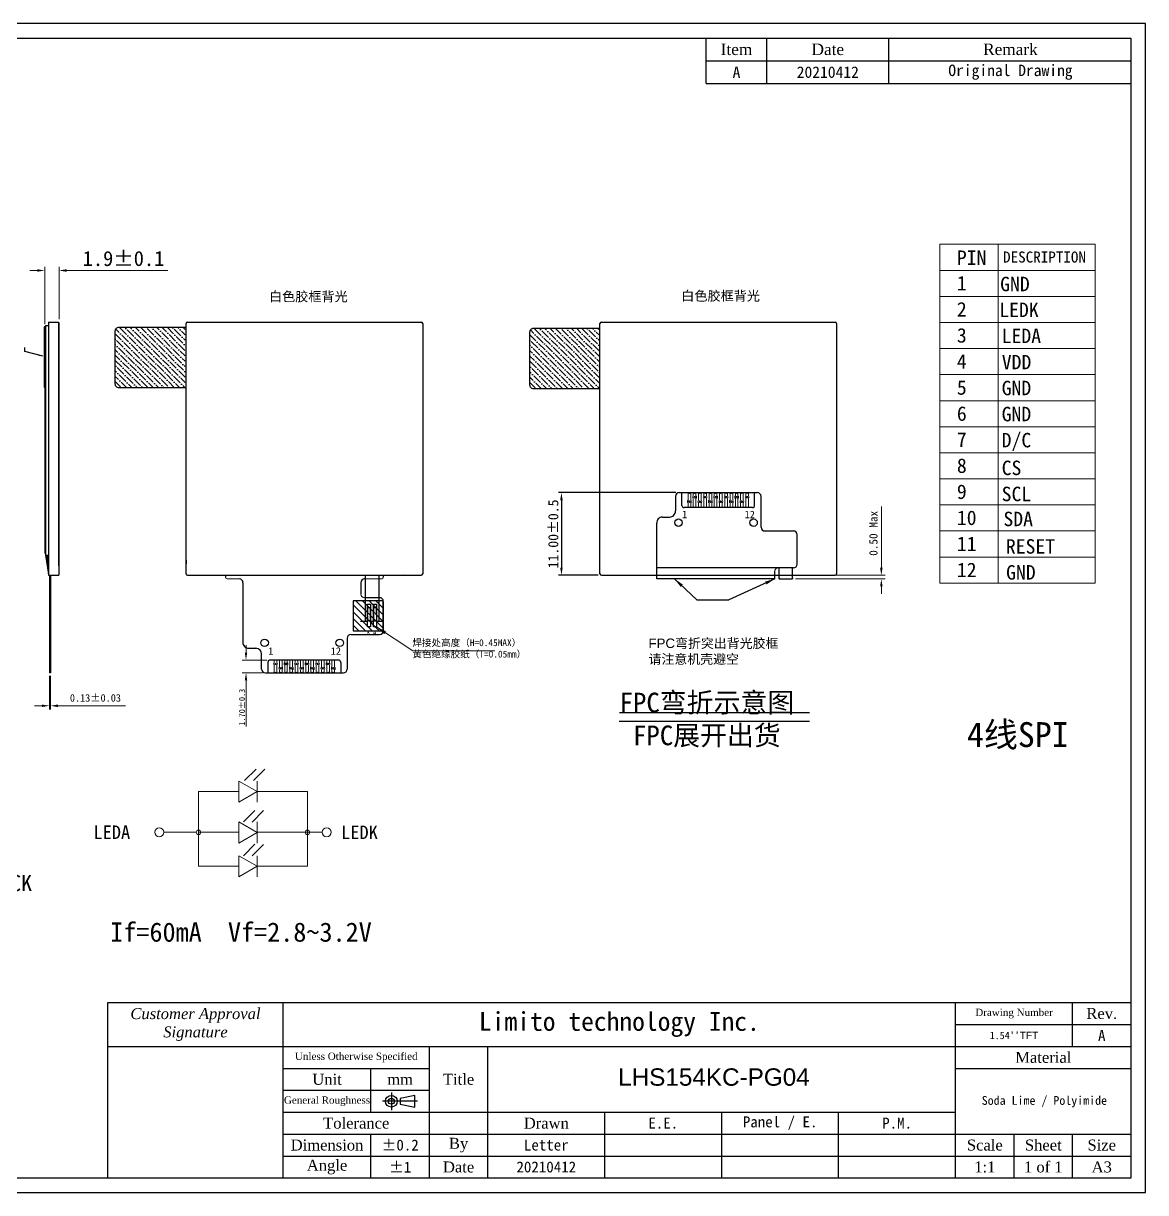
# Model space of a CAD drawing. Header units: millimetres. Extents: x 1279 to 1513, y 338 to 493.
# Drawn here: x 1363.4 to 1512.9, y 337.6 to 493.4 of the extents above; entities that cross this region are included whole.
import ezdxf
from ezdxf.lldxf.tags import DXFTag

# ---------------------------------------------------------------- set-up
doc = ezdxf.new("R2010")
doc.units = ezdxf.units.MM
doc.linetypes.add('SOLID', pattern=[0])
for name, color, linetype in [('Bezel', 5, 'Continuous'), ('dim', 3, 'Continuous'), ('Dimension', 7, 'Continuous'), ('DWG', 7, 'Continuous'), ('FPC', 30, 'Continuous'), ('FPC-LED', 4, 'Continuous'), ('Frame', 7, 'Continuous'), ('Index', 7, 'Continuous'), ('LAYER0$C$L0', 2, 'SOLID'), ('lcd', 4, 'Continuous'), ('标准图框', 7, 'Continuous'), ('标注', 3, 'Continuous'), ('边框', 7, 'Continuous')]:
    doc.layers.add(name, color=color, linetype=linetype)
doc.layers.add('DIM（标注）', color=3, linetype='Continuous', lineweight=15)
doc.layers.add('图框', color=7, linetype='Continuous', lineweight=0)
doc.styles.add('RD', font='', dxfattribs={"width": 0.8, "height": 1.8})
doc.styles.get("Standard").update_dxf_attribs({"font": 'txt', "bigfont": 'gbcbig.shx'})
doc.styles.add('zengy', font='')
doc.styles.add('宋体', font='')
doc.styles.get('RD').set_extended_font_data('PMingLiU')
doc.styles.get('zengy').set_extended_font_data('SimSun')
doc.styles.get('宋体').set_extended_font_data('SimSun')
tags = doc.linetypes.add('CENTER', pattern=[2, 1.25, -0.25, 0.25, -0.25]).pattern_tags.tags
tags[10:11] = [DXFTag(74, 4), DXFTag(75, 0), DXFTag(340, '0'), DXFTag(46, 0.0), DXFTag(50, 0.0), DXFTag(44, 0.0), DXFTag(45, 0.0)]
tags[8:9] = [DXFTag(74, 4), DXFTag(75, 0), DXFTag(340, '0'), DXFTag(46, 0.0), DXFTag(50, 0.0), DXFTag(44, 0.0), DXFTag(45, 0.0)]
tags[6:7] = [DXFTag(74, 4), DXFTag(75, 0), DXFTag(340, '0'), DXFTag(46, 0.0), DXFTag(50, 0.0), DXFTag(44, 0.0), DXFTag(45, 0.0)]
tags[4:5] = [DXFTag(74, 4), DXFTag(75, 0), DXFTag(340, '0'), DXFTag(46, 0.0), DXFTag(50, 0.0), DXFTag(44, 0.0), DXFTag(45, 0.0)]
doc.dimstyles.new('0.7', dxfattribs={"dimscale": 0.7, "dimtxt": 2, "dimasz": 2, "dimexe": 1, "dimexo": 0.625, "dimtad": 1, "dimdsep": 46, "dimtxsty": '宋体', "dimcen": 0, "dimadec": 0, "dimazin": 0, "dimtfac": 1, "dimtmove": 0, "dimatfit": 0, "dimfxl": 1, "dimlwd": 15, "dimlwe": 15, "dimarcsym": 0})
doc.dimstyles.new('SH', dxfattribs={"dimscale": 1.4, "dimtxt": 2.5, "dimasz": 2.5, "dimexe": 1.25, "dimexo": 0.625, "dimtad": 0, "dimdec": 1, "dimzin": 0, "dimdsep": 46, "dimtxsty": 'RD', "dimcen": 2.5, "dimadec": 0, "dimazin": 0, "dimtfac": 0.6, "dimtdec": 4, "dimtmove": 0, "dimatfit": 3, "dimfxl": 1, "dimtolj": 1, "dimarcsym": 0})
doc.dimstyles.get("Standard").update_dxf_attribs({"dimtxt": 3, "dimasz": 1.5, "dimexe": 0.3, "dimexo": 0.3, "dimgap": 0.5, "dimtad": 1, "dimtoh": 1, "dimdsep": 46, "dimtxsty": 'Standard', "dimcen": 0.5, "dimclrd": 2, "dimclre": 3, "dimclrt": 6, "dimadec": 1, "dimazin": 0, "dimtfac": 1, "dimtofl": 0, "dimtmove": 0, "dimatfit": 3, "dimfxl": 1, "dimtolj": 1, "dimtzin": 0, "dimarcsym": 0})
doc.dimstyles.new('zengy', dxfattribs={"dimtxt": 1.35, "dimasz": 1, "dimexe": 0.4, "dimexo": 0.45, "dimgap": 0.35, "dimtad": 1, "dimzin": 0, "dimdsep": 46, "dimtxsty": 'zengy', "dimcen": 0.09, "dimclrd": 256, "dimclre": 256, "dimclrt": 256, "dimadec": 0, "dimazin": 0, "dimtfac": 1, "dimtmove": 0, "dimatfit": 0, "dimfxl": 0.18, "dimtolj": 1, "dimtzin": 0, "dimlwd": -1, "dimlwe": -1, "dimarcsym": 0})
doc.dimstyles.new('标准', dxfattribs={"dimtxt": 1.8, "dimasz": 1.5, "dimexe": 0.5, "dimexo": 0.4, "dimgap": 0.1, "dimtad": 1, "dimzin": 1, "dimdsep": 46, "dimtxsty": '宋体', "dimblk": 'CLOSEDBLANK', "dimcen": 0.09, "dimclrd": 96, "dimclre": 96, "dimclrt": 3, "dimadec": 0, "dimazin": 0, "dimtfac": 1, "dimtofl": 0, "dimtmove": 0, "dimatfit": 1, "dimldrblk": 'CLOSEDBLANK', "dimfxl": 1, "dimtolj": 1, "dimlwd": 0, "dimlwe": 0, "dimarcsym": 0})

# ---------------------------------------------------------------- blocks, each defined once
blk = doc.blocks.new('*D64')
at = {"color": 7, "lineweight": 0}
for p, q in [((1365.23, 460.45), (1364.23, 460.45)), ((1366.23, 453.32), (1366.23, 460.95)), ((1368.14, 453.97), (1368.14, 460.95)), ((1369.14, 460.45), (1382.64, 460.45))]:
    blk.add_line(p, q, dxfattribs=at)
at = {"color": 7}
for points in [[(1365.23, 460.62), (1365.23, 460.28), (1366.23, 460.45)], [(1369.14, 460.62), (1369.14, 460.28), (1368.14, 460.45)]]:
    blk.add_solid(points, dxfattribs=at)
at = {"layer": 'Defpoints', "color": 0}
for p in [(1368.14, 460.45), (1368.14, 453.57), (1366.23, 452.92)]:
    blk.add_point(p, dxfattribs=at)
at = {"color": 7, "insert": (1376.73, 462.03), "char_height": 2, "attachment_point": 5, "style": '宋体'}
blk.add_mtext('\\A1;1.9%%P0.1', dxfattribs=at)
blk = doc.blocks.new('_ClosedBlank')
at = {"color": 0, "linetype": 'ByBlock', "lineweight": -2}
for p, q in [((-1, 0.17), (0, 0)), ((-1, 0.17), (-1, -0.17)), ((0, 0), (-1, -0.17))]:
    blk.add_line(p, q, dxfattribs=at)
blk = doc.blocks.new('*D70')
at = {"color": 7, "lineweight": 0}
for p, q in [((1366.86, 406.44), (1366.86, 401.96)), ((1366.99, 406.44), (1366.99, 401.96)), ((1365.86, 402.46), (1364.86, 402.46)), ((1367.99, 402.46), (1376.98, 402.46))]:
    blk.add_line(p, q, dxfattribs=at)
at = {"color": 7}
for points in [[(1365.86, 402.62), (1365.86, 402.29), (1366.86, 402.46)], [(1367.99, 402.62), (1367.99, 402.29), (1366.99, 402.46)]]:
    blk.add_solid(points, dxfattribs=at)
at = {"layer": 'Defpoints', "color": 0}
for p in [(1366.86, 406.84), (1366.99, 406.84), (1366.99, 402.46)]:
    blk.add_point(p, dxfattribs=at)
at = {"color": 7, "insert": (1372.99, 403.5), "char_height": 1, "attachment_point": 5, "style": '宋体'}
blk.add_mtext('\\A1;0.13%%p0.03', dxfattribs=at)
blk = doc.blocks.new('f')
h = blk.add_hatch()
h.set_pattern_fill('ANSI31', color=2, scale=0.2, style=0)
h.set_pattern_definition([(45, (236.8483, 0), (-0.4490128, 0.4490128), [])])
h.paths.add_polyline_path([(485.95, 191.79), (481.95, 191.79), (481.95, 187.79), (485.95, 187.79)])
at = {"color": 2}
for p, q in [((481.95, 191.79), (485.95, 191.79)), ((481.95, 187.79), (481.95, 191.79)), ((485.95, 191.79), (485.95, 187.79)), ((485.95, 187.79), (481.95, 187.79))]:
    blk.add_line(p, q, dxfattribs=at)
blk = doc.blocks.new('*D71')
at = {"color": 7, "lineweight": 0}
for p, q in [((1477.68, 420.85), (1477.68, 429)), ((1466.25, 419.35), (1478.18, 419.35)), ((1471.52, 419.85), (1478.18, 419.85)), ((1477.68, 418.35), (1477.68, 417.35))]:
    blk.add_line(p, q, dxfattribs=at)
at = {"color": 7}
for points in [[(1477.51, 420.85), (1477.85, 420.85), (1477.68, 419.85)], [(1477.51, 418.35), (1477.85, 418.35), (1477.68, 419.35)]]:
    blk.add_solid(points, dxfattribs=at)
at = {"layer": 'Defpoints', "color": 0}
for p in [(1465.85, 419.35), (1471.12, 419.85), (1477.68, 419.85)]:
    blk.add_point(p, dxfattribs=at)
at = {"color": 7, "insert": (1476.63, 425.43), "char_height": 1.1, "attachment_point": 5, "rotation": 90, "style": '宋体'}
blk.add_mtext('\\A1;0.50 Max', dxfattribs=at)
blk = doc.blocks.new('*D73')
at = {"layer": 'Defpoints', "color": 0}
for p in [(1450.76, 430.85), (1435.07, 419.85), (1440.4, 419.85)]:
    blk.add_point(p, dxfattribs=at)
at = {"layer": 'dim', "color": 7}
for p, q in [((1450.31, 430.85), (1434.67, 430.85)), ((1435.07, 429.85), (1435.07, 420.85)), ((1439.95, 419.85), (1434.67, 419.85))]:
    blk.add_line(p, q, dxfattribs=at)
for points in [[(1434.9, 429.85), (1435.23, 429.85), (1435.07, 430.85)], [(1434.9, 420.85), (1435.23, 420.85), (1435.07, 419.85)]]:
    blk.add_solid(points, dxfattribs=at)
at = {"layer": 'dim', "color": 7, "insert": (1433.99, 425.35), "char_height": 1.35, "attachment_point": 5, "rotation": 90, "style": '宋体'}
blk.add_mtext('\\A1;11.00%%P0.5', dxfattribs=at)
blk = doc.blocks.new('*D81')
at = {"color": 7, "lineweight": 0}
for p, q in [((1393.05, 409.54), (1393.05, 410.54)), ((1395.88, 408.54), (1392.55, 408.54)), ((1395.23, 406.84), (1392.55, 406.84)), ((1393.05, 405.84), (1393.05, 399.69))]:
    blk.add_line(p, q, dxfattribs=at)
at = {"color": 7}
for points in [[(1392.88, 409.54), (1393.21, 409.54), (1393.05, 408.54)], [(1392.88, 405.84), (1393.21, 405.84), (1393.05, 406.84)]]:
    blk.add_solid(points, dxfattribs=at)
at = {"layer": 'Defpoints', "color": 0}
for p in [(1396.28, 408.54), (1393.05, 406.84), (1395.63, 406.84)]:
    blk.add_point(p, dxfattribs=at)
at = {"color": 7, "insert": (1392.52, 402.27), "char_height": 0.8, "attachment_point": 5, "rotation": 90, "style": '宋体'}
blk.add_mtext('\\A1;1.70%%P0.3', dxfattribs=at)

msp = doc.modelspace()

# ---------------------------------------------------------------- hatches: boundary and pattern name
h = msp.add_hatch()
h.set_pattern_fill('ANSI37', color=256, scale=0.05, style=0)
h.set_pattern_definition([(45, (0, -10.43384), (-0.112253202, 0.112253202), []), (135, (0, -10.43384), (-0.112253202, -0.112253202), [])])
h.paths.add_polyline_path([(1366.359, 422.503), (1366.739, 422.503), (1366.739, 420.003)])
edge = h.paths.add_edge_path(flags=16)
edge.add_line((1366.55, 421.973), (1366.739, 421.973))
edge.add_line((1366.55, 421.973), (1366.55, 421.275))
edge.add_line((1366.55, 421.275), (1366.739, 421.275))
at = {"layer": 'dim'}
h = msp.add_hatch(dxfattribs=at)
h.set_pattern_fill('ANSI36', color=5, scale=4, style=0)
h.set_pattern_definition([(135, (2085.29967, -3972.79663), (-0.265165043, 0.972271824), [1.25, -0.25, 0, -0.25])])
h.paths.add_polyline_path([(1375.594, 452.351, -0.4142136), (1376.094, 452.851), (1384.944, 452.851), (1384.944, 444.851), (1376.094, 444.851, -0.4142136), (1375.594, 445.351)])
h = msp.add_hatch(dxfattribs=at)
h.set_pattern_fill('ANSI36', color=5, scale=4, style=0)
h.set_pattern_definition([(135, (2140.5342, -3972.91587), (-0.265165043, 0.972271824), [1.25, -0.25, 0, -0.25])])
h.paths.add_polyline_path([(1430.829, 452.232, -0.4142136), (1431.329, 452.732), (1440.179, 452.732), (1440.179, 444.732), (1431.329, 444.732, -0.4142136), (1430.829, 445.232)])

# ---------------------------------------------------------------- linework, layer by layer
at = {"linetype": 'Continuous', "lineweight": 0}
for p, q in [((1493.248, 418.801), (1493.248, 463.94)), ((1485.463, 460.467), (1506.153, 460.467)), ((1485.463, 456.995), (1506.153, 456.995)), ((1485.463, 453.523), (1506.153, 453.523)), ((1485.463, 450.051), (1506.153, 450.051)), ((1485.463, 446.579), (1506.153, 446.579)), ((1485.463, 443.106), (1506.153, 443.106)), ((1485.463, 439.634), (1506.153, 439.634)), ((1485.463, 436.162), (1506.153, 436.162)), ((1485.463, 432.69), (1506.153, 432.69)), ((1485.463, 429.218), (1506.153, 429.218)), ((1485.463, 425.745), (1506.153, 425.745)), ((1485.463, 422.273), (1506.153, 422.273)), ((1485.463, 418.801), (1506.153, 418.801))]:
    msp.add_line(p, q, dxfattribs=at)
for p, q in [((1385.067, 420.053), (1385.067, 453.373)), ((1385.267, 453.573), (1416.387, 453.573)), ((1416.587, 453.373), (1416.587, 420.053)), ((1440.196, 420.053), (1440.196, 453.373)), ((1440.396, 453.573), (1471.516, 453.573)), ((1471.716, 453.373), (1471.716, 420.053)), ((1461.156, 430.853), (1461.156, 430.853)), ((1366.359, 422.503), (1366.739, 420.003)), ((1366.739, 422.503), (1366.739, 420.003))]:
    msp.add_line(p, q)
at = {"color": 6}
for q in [(1366.229, 422.803), (1366.359, 452.923)]:
    msp.add_line((1366.229, 452.923), q, dxfattribs=at)
at = {"color": 4}
for p, q in [((1366.359, 453.123), (1366.719, 453.123)), ((1366.719, 453.123), (1366.739, 453.123)), ((1366.359, 422.503), (1366.739, 422.503))]:
    msp.add_line(p, q, dxfattribs=at)
at = {"color": 30}
for p, q in [((1451.106, 429.453), (1451.106, 430.853)), ((1451.106, 429.153), (1451.106, 430.853)), ((1460.806, 429.453), (1460.806, 430.853)), ((1460.806, 430.853), (1460.931, 430.853)), ((1460.806, 429.453), (1460.806, 430.853)), ((1460.806, 429.453), (1460.806, 430.853)), ((1460.806, 429.153), (1460.806, 430.853)), ((1460.506, 428.853), (1451.406, 428.853)), ((1448.528, 427.599), (1449.479, 427.599)), ((1462.156, 425.747), (1465.966, 425.747)), ((1463.474, 419.349), (1447.773, 419.349)), ((1407.027, 411.947), (1410.837, 411.947)), ((1393.408, 410.116), (1394.347, 410.116)), ((1395.977, 408.238), (1395.977, 406.838)), ((1395.977, 408.238), (1395.977, 406.838)), ((1405.377, 408.538), (1396.277, 408.538)), ((1405.677, 408.238), (1405.677, 406.838)), ((1405.677, 408.238), (1405.677, 406.838)), ((1405.677, 408.238), (1405.677, 406.838)), ((1405.677, 408.238), (1405.677, 406.838))]:
    msp.add_line(p, q, dxfattribs=at)
at = {"color": 7}
for p, q in [((1366.55, 421.973), (1366.739, 421.973)), ((1366.55, 421.973), (1366.55, 421.275)), ((1366.55, 421.275), (1366.739, 421.275))]:
    msp.add_line(p, q, dxfattribs=at)
at = {"color": 2}
msp.add_line((1464.05, 419.349), (1465.85, 419.349), dxfattribs=at)
at = {"linetype": 'Continuous', "lineweight": 0}
msp.add_lwpolyline([(1485.463, 418.801), (1485.463, 463.94), (1506.153, 463.94), (1506.153, 418.801)], dxfattribs=at)
at = {"color": 5}
msp.add_lwpolyline([(1366.229, 452.924), (1366.179, 452.924), (1366.179, 444.924), (1366.229, 444.924)], close=True, dxfattribs=at)
for centre, start, end in [((1385.267, 453.373), 90, 180), ((1416.387, 453.373), 0, 90), ((1440.396, 453.373), 90, 180), ((1471.516, 453.373), 0, 90)]:
    msp.add_arc(centre, 0.2, start, end)
at = {"color": 30}
for centre, start, end in [((1451.406, 429.153), 180, 270), ((1460.506, 429.153), 270, 0), ((1396.277, 408.238), 90, 180), ((1405.377, 408.238), 360, 90)]:
    msp.add_arc(centre, 0.3, start, end, dxfattribs=at)
at = {"layer": 'dim', "color": 5}
for points in [[(1384.977, 452.851), (1376.094, 452.851, 0.4142136), (1375.594, 452.351), (1375.594, 445.351, 0.4142136), (1376.094, 444.851), (1384.977, 444.851)], [(1440.212, 452.732), (1431.329, 452.732, 0.4142136), (1430.829, 452.232), (1430.829, 445.232, 0.4142136), (1431.329, 444.732), (1440.212, 444.732)]]:
    msp.add_lwpolyline(points, format="xyb", dxfattribs=at)
at = {"layer": 'Dimension', "color": 7}
msp.add_line((1368.136, 421.103), (1368.136, 453.573), dxfattribs=at)
msp.add_line((1368.136, 421.103), (1368.136, 453.573), dxfattribs=at)
at = {"layer": 'DIM（标注）', "color": 7}
for p, q in [((1386.728, 391.044), (1386.728, 381.078)), ((1392.094, 391.044), (1386.728, 391.044)), ((1392.094, 392.417), (1392.094, 389.618)), ((1394.519, 391.018), (1392.094, 392.417)), ((1394.519, 391.018), (1392.094, 389.618)), ((1394.519, 392.417), (1394.519, 389.618)), ((1394.519, 391.044), (1401.228, 391.044)), ((1401.233, 391.044), (1401.233, 381.078)), ((1394.519, 385.572), (1392.094, 386.972)), ((1392.094, 386.972), (1392.094, 384.172)), ((1394.519, 386.972), (1394.519, 384.172)), ((1386.428, 385.608), (1382.083, 385.608)), ((1392.094, 385.599), (1386.728, 385.599)), ((1394.519, 385.572), (1392.094, 384.172)), ((1394.519, 385.599), (1403.193, 385.599)), ((1392.094, 382.478), (1392.094, 379.678)), ((1394.519, 381.078), (1392.094, 382.478)), ((1394.519, 382.478), (1394.519, 379.678)), ((1392.094, 381.078), (1386.728, 381.078)), ((1394.519, 381.078), (1392.094, 379.678)), ((1394.519, 381.078), (1401.233, 381.078))]:
    msp.add_line(p, q, dxfattribs=at)
for points in [[(1382.083, 385.608, -1), (1380.883, 385.608, -1)], [(1386.428, 385.599, 1), (1387.028, 385.599, 1)], [(1400.933, 385.599, 1), (1401.533, 385.599, 1)], [(1404.393, 385.607, -1), (1403.193, 385.607, -1)]]:
    msp.add_lwpolyline(points, format="xyb", close=True, dxfattribs=at)
at = {"layer": 'DWG', "color": 30, "lineweight": 0}
for p, q in [((1392.144, 419.353), (1390.527, 419.353)), ((1408.845, 419.353), (1411.128, 419.353))]:
    msp.add_line(p, q, dxfattribs=at)
for centre, radius, start, end in [((1463.974, 420.337), 0.5, 90, 180), ((1390.563, 419.596), 0.245, 178.34281, 261.67929), ((1390.563, 419.596), 0.245, 178.34281, 261.67929), ((1390.563, 419.596), 0.245, 178.34281, 261.67929), ((1411.092, 419.596), 0.245, 278.32071, 1.65719), ((1408.845, 417.357), 0.5, 180, 270)]:
    msp.add_arc(centre, radius, start, end, dxfattribs=at)
at = {"layer": 'FPC'}
for p, q in [((1450.256, 430.353), (1450.256, 428.426)), ((1450.756, 430.853), (1461.156, 430.853)), ((1461.656, 426.247), (1461.656, 430.353)), ((1447.773, 420.837), (1447.773, 426.773)), ((1466.466, 421.337), (1466.466, 425.247)), ((1465.966, 420.837), (1462.466, 420.837)), ((1465.966, 420.837), (1462.466, 420.837)), ((1465.966, 420.837), (1463.966, 420.837)), ((1390.317, 419.853), (1390.317, 419.603)), ((1411.337, 419.853), (1411.337, 419.603)), ((1392.644, 416.857), (1392.644, 410.921)), ((1410.837, 416.857), (1408.837, 416.857)), ((1411.337, 416.357), (1411.337, 412.447)), ((1406.527, 411.447), (1406.527, 407.341)), ((1395.127, 407.341), (1395.127, 409.268)), ((1395.627, 406.841), (1406.027, 406.841)), ((1395.977, 406.838), (1405.677, 406.838))]:
    msp.add_line(p, q, dxfattribs=at)
at = {"layer": 'FPC', "color": 2, "lineweight": 9}
for p, q in [((1451.931, 430.853), (1451.931, 429.832)), ((1452.281, 429.832), (1452.281, 430.853)), ((1452.631, 430.853), (1452.631, 430.432)), ((1452.631, 430.075), (1452.631, 428.853)), ((1452.981, 430.432), (1452.981, 430.853)), ((1452.981, 428.853), (1452.981, 430.075)), ((1453.331, 430.853), (1453.331, 429.832)), ((1453.681, 429.832), (1453.681, 430.853)), ((1454.031, 430.853), (1454.031, 430.432)), ((1454.031, 430.075), (1454.031, 428.853)), ((1454.381, 430.432), (1454.381, 430.853)), ((1454.381, 428.853), (1454.381, 430.075)), ((1454.731, 430.853), (1454.731, 430.853)), ((1454.806, 430.853), (1454.731, 430.853)), ((1454.731, 430.853), (1454.731, 429.832)), ((1455.081, 429.832), (1455.081, 430.853)), ((1455.431, 430.853), (1455.431, 430.432)), ((1455.431, 430.075), (1455.431, 428.853)), ((1455.781, 430.432), (1455.781, 430.853)), ((1455.781, 428.853), (1455.781, 430.075)), ((1456.131, 430.853), (1456.131, 429.832)), ((1456.481, 429.832), (1456.481, 430.853)), ((1456.831, 430.853), (1456.831, 430.432)), ((1456.831, 430.075), (1456.831, 428.853)), ((1457.181, 430.432), (1457.181, 430.853)), ((1457.181, 428.853), (1457.181, 430.075)), ((1457.531, 430.853), (1457.531, 429.832)), ((1457.881, 429.832), (1457.881, 430.853)), ((1458.231, 430.853), (1458.231, 430.432)), ((1458.231, 430.075), (1458.231, 428.853)), ((1458.581, 430.432), (1458.581, 430.853)), ((1458.581, 428.853), (1458.581, 430.075)), ((1458.931, 430.853), (1458.931, 429.832)), ((1459.281, 429.832), (1459.281, 430.853)), ((1459.631, 430.853), (1459.631, 430.432)), ((1459.631, 430.075), (1459.631, 428.853)), ((1459.981, 430.432), (1459.981, 430.853)), ((1459.981, 428.853), (1459.981, 430.075)), ((1451.931, 429.475), (1451.931, 428.853)), ((1451.931, 428.853), (1452.281, 428.853)), ((1452.281, 428.853), (1452.281, 429.475)), ((1452.631, 428.853), (1452.981, 428.853)), ((1453.331, 429.475), (1453.331, 428.853)), ((1453.331, 428.853), (1453.681, 428.853)), ((1453.681, 428.853), (1453.681, 429.475)), ((1454.031, 428.853), (1454.381, 428.853)), ((1454.731, 429.475), (1454.731, 428.853)), ((1454.731, 428.853), (1455.081, 428.853)), ((1455.081, 428.853), (1455.081, 429.475)), ((1455.431, 428.853), (1455.781, 428.853)), ((1456.131, 429.475), (1456.131, 428.853)), ((1456.131, 428.853), (1456.481, 428.853)), ((1456.481, 428.853), (1456.481, 429.475)), ((1456.831, 428.853), (1457.181, 428.853)), ((1457.531, 429.475), (1457.531, 428.853)), ((1457.531, 428.853), (1457.881, 428.853)), ((1457.881, 428.853), (1457.881, 429.475)), ((1458.231, 428.853), (1458.581, 428.853)), ((1458.931, 429.475), (1458.931, 428.853)), ((1458.931, 428.853), (1459.281, 428.853)), ((1459.281, 428.853), (1459.281, 429.475)), ((1459.631, 428.853), (1459.981, 428.853)), ((1459.981, 428.853), (1459.981, 428.853)), ((1396.802, 408.538), (1397.152, 408.538)), ((1396.802, 408.217), (1396.802, 408.538)), ((1397.152, 408.538), (1397.152, 408.217)), ((1397.502, 408.538), (1397.852, 408.538)), ((1397.502, 407.617), (1397.502, 408.538)), ((1397.852, 408.538), (1397.852, 407.617)), ((1398.202, 408.538), (1398.552, 408.538)), ((1398.202, 408.217), (1398.202, 408.538)), ((1398.552, 408.538), (1398.552, 408.217)), ((1398.902, 408.538), (1399.252, 408.538)), ((1398.902, 407.617), (1398.902, 408.538)), ((1399.252, 408.538), (1399.252, 407.617)), ((1399.602, 408.538), (1399.952, 408.538)), ((1399.602, 408.217), (1399.602, 408.538)), ((1399.952, 408.538), (1399.952, 408.217)), ((1400.302, 408.538), (1400.652, 408.538)), ((1400.302, 407.617), (1400.302, 408.538)), ((1400.652, 408.538), (1400.652, 407.617)), ((1401.002, 408.538), (1401.352, 408.538)), ((1401.002, 408.217), (1401.002, 408.538)), ((1401.352, 408.538), (1401.352, 408.217)), ((1401.702, 408.538), (1402.052, 408.538)), ((1401.702, 407.617), (1401.702, 408.538)), ((1402.052, 408.538), (1402.052, 407.617)), ((1402.402, 408.538), (1402.752, 408.538)), ((1402.402, 408.217), (1402.402, 408.538)), ((1402.752, 408.538), (1402.752, 408.217)), ((1403.102, 408.538), (1403.452, 408.538)), ((1403.102, 407.617), (1403.102, 408.538)), ((1403.452, 408.538), (1403.452, 407.617)), ((1403.802, 408.538), (1404.152, 408.538)), ((1403.802, 408.217), (1403.802, 408.538)), ((1404.152, 408.538), (1404.152, 408.217)), ((1404.502, 408.538), (1404.852, 408.538)), ((1404.502, 407.617), (1404.502, 408.538)), ((1404.852, 408.538), (1404.852, 407.617)), ((1404.852, 408.538), (1404.852, 408.538)), ((1396.802, 406.838), (1396.802, 407.86)), ((1397.152, 407.86), (1397.152, 406.838)), ((1397.502, 406.838), (1397.502, 407.26)), ((1397.852, 407.26), (1397.852, 406.838)), ((1398.202, 406.838), (1398.202, 407.86)), ((1398.552, 407.86), (1398.552, 406.838)), ((1398.902, 406.838), (1398.902, 407.26)), ((1399.252, 407.26), (1399.252, 406.838)), ((1399.602, 406.838), (1399.602, 407.86)), ((1399.602, 406.838), (1399.602, 406.838)), ((1399.677, 406.838), (1399.602, 406.838)), ((1399.952, 407.86), (1399.952, 406.838)), ((1400.302, 406.838), (1400.302, 407.26)), ((1400.652, 407.26), (1400.652, 406.838)), ((1401.002, 406.838), (1401.002, 407.86)), ((1401.352, 407.86), (1401.352, 406.838)), ((1401.702, 406.838), (1401.702, 407.26)), ((1402.052, 407.26), (1402.052, 406.838)), ((1402.402, 406.838), (1402.402, 407.86)), ((1402.752, 407.86), (1402.752, 406.838)), ((1403.102, 406.838), (1403.102, 407.26)), ((1403.452, 407.26), (1403.452, 406.838)), ((1403.802, 406.838), (1403.802, 407.86)), ((1404.152, 407.86), (1404.152, 406.838)), ((1404.502, 406.838), (1404.502, 407.26)), ((1404.852, 407.26), (1404.852, 406.838))]:
    msp.add_line(p, q, dxfattribs=at)
at = {"layer": 'FPC', "color": 30}
for p, q in [((1462.466, 420.837), (1447.773, 420.837)), ((1447.773, 419.349), (1447.773, 420.837)), ((1463.474, 419.349), (1463.474, 420.337)), ((1392.644, 418.853), (1392.644, 416.857)), ((1408.345, 418.853), (1408.345, 417.357))]:
    msp.add_line(p, q, dxfattribs=at)
at = {"layer": 'FPC', "lineweight": 9}
for points in [[(1452.981, 428.853), (1452.981, 428.853)], [(1454.381, 428.853), (1454.381, 428.853)], [(1455.781, 428.853), (1455.781, 428.853)], [(1457.181, 428.853), (1457.181, 428.853)], [(1458.581, 428.853), (1458.581, 428.853)], [(1397.852, 408.538), (1397.852, 408.538)], [(1399.252, 408.538), (1399.252, 408.538)], [(1400.652, 408.538), (1400.652, 408.538)], [(1402.052, 408.538), (1402.052, 408.538)], [(1403.452, 408.538), (1403.452, 408.538)]]:
    msp.add_lwpolyline(points, dxfattribs=at)
at = {"layer": 'FPC'}
for points in [[(1409.221, 416.003), (1409.621, 416.003), (1409.621, 412.953), (1409.221, 412.953)], [(1410.021, 416.003), (1410.421, 416.003), (1410.421, 412.953), (1410.021, 412.953)]]:
    msp.add_lwpolyline(points, close=True, dxfattribs=at)
at = {"layer": 'FPC', "color": 6, "lineweight": 9}
for centre in [(1452.806, 430.253), (1454.206, 430.253), (1455.606, 430.253), (1457.006, 430.253), (1458.406, 430.253), (1459.806, 430.253), (1452.106, 429.653), (1453.506, 429.653), (1454.906, 429.653), (1456.306, 429.653), (1457.706, 429.653), (1459.106, 429.653), (1396.977, 408.038), (1397.677, 407.438), (1398.377, 408.038), (1399.077, 407.438), (1399.777, 408.038), (1400.477, 407.438), (1401.177, 408.038), (1401.877, 407.438), (1402.577, 408.038), (1403.277, 407.438), (1403.977, 408.038), (1404.677, 407.438)]:
    msp.add_circle(centre, 0.1, dxfattribs=at)
at = {"layer": 'FPC', "color": 30}
for centre in [(1450.657, 426.853), (1460.657, 426.853), (1395.528, 410.841), (1405.528, 410.841)]:
    msp.add_circle(centre, 0.5, dxfattribs=at)
at = {"layer": 'FPC'}
for centre, radius, start, end in [((1450.756, 430.353), 0.5, 90, 180), ((1461.156, 430.353), 0.5, 0, 90), ((1449.491, 428.366), 0.767, 269.04965, 4.41711), ((1448.539, 426.831), 0.768, 90.79763, 184.32923), ((1462.156, 426.247), 0.5, 180, 270), ((1465.966, 425.247), 0.5, 0, 90), ((1465.966, 421.337), 0.5, 270, 0), ((1465.966, 421.337), 0.5, 270, 360), ((1465.966, 421.337), 0.5, 270, 360), ((1408.845, 418.853), 0.5, 90, 180), ((1410.837, 416.357), 0.5, 0, 90), ((1410.837, 416.357), 0.5, 0, 90), ((1407.027, 411.447), 0.5, 90, 180), ((1410.837, 412.447), 0.5, 270, 0), ((1393.376, 410.85), 0.735, 174.4849, 272.52229), ((1394.332, 409.319), 0.797, 356.34179, 88.91332), ((1395.627, 407.341), 0.5, 180, 270), ((1406.027, 407.341), 0.5, 270, 0)]:
    msp.add_arc(centre, radius, start, end, dxfattribs=at)
at = {"layer": 'FPC', "color": 2, "lineweight": 9}
for centre, radius, start, end in [((1452.106, 430.853), 0.1, 180, 0), ((1452.806, 430.253), 0.25, 134.427, 225.573), ((1452.806, 430.853), 0.1, 180, 0), ((1452.806, 430.253), 0.25, 314.427, 45.573), ((1453.506, 430.853), 0.1, 180, 0), ((1454.206, 430.253), 0.25, 134.427, 225.573), ((1454.206, 430.853), 0.1, 180, 0), ((1454.206, 430.253), 0.25, 314.427, 45.573), ((1454.906, 430.853), 0.1, 180, 0), ((1455.606, 430.253), 0.25, 134.427, 225.573), ((1455.606, 430.853), 0.1, 180, 0), ((1455.606, 430.253), 0.25, 314.427, 45.573), ((1456.306, 430.853), 0.1, 180, 0), ((1457.006, 430.253), 0.25, 134.427, 225.573), ((1457.006, 430.853), 0.1, 180, 0), ((1457.006, 430.253), 0.25, 314.427, 45.573), ((1457.706, 430.853), 0.1, 180, 0), ((1458.406, 430.253), 0.25, 134.427, 225.573), ((1458.406, 430.853), 0.1, 180, 0), ((1458.406, 430.253), 0.25, 314.427, 45.573), ((1459.106, 430.853), 0.1, 180, 0), ((1459.806, 430.253), 0.25, 134.427, 225.573), ((1459.806, 430.853), 0.1, 180, 0), ((1459.806, 430.253), 0.25, 314.427, 45.573), ((1452.106, 429.653), 0.25, 134.427, 225.573), ((1452.106, 429.653), 0.25, 314.427, 45.573), ((1453.506, 429.653), 0.25, 134.427, 225.573), ((1453.506, 429.653), 0.25, 314.427, 45.573), ((1454.906, 429.653), 0.25, 134.427, 225.573), ((1454.906, 429.653), 0.25, 314.427, 45.573), ((1456.306, 429.653), 0.25, 134.427, 225.573), ((1456.306, 429.653), 0.25, 314.427, 45.573), ((1457.706, 429.653), 0.25, 134.427, 225.573), ((1457.706, 429.653), 0.25, 314.427, 45.573), ((1459.106, 429.653), 0.25, 134.427, 225.573), ((1459.106, 429.653), 0.25, 314.427, 45.573), ((1396.977, 408.038), 0.25, 134.427, 225.573), ((1396.977, 408.038), 0.25, 314.427, 45.573), ((1398.377, 408.038), 0.25, 134.427, 225.573), ((1398.377, 408.038), 0.25, 314.427, 45.573), ((1399.777, 408.038), 0.25, 134.427, 225.573), ((1399.777, 408.038), 0.25, 314.427, 45.573), ((1401.177, 408.038), 0.25, 134.427, 225.573), ((1401.177, 408.038), 0.25, 314.427, 45.573), ((1402.577, 408.038), 0.25, 134.427, 225.573), ((1402.577, 408.038), 0.25, 314.427, 45.573), ((1403.977, 408.038), 0.25, 134.427, 225.573), ((1403.977, 408.038), 0.25, 314.427, 45.573), ((1396.977, 406.838), 0.1, 0, 180), ((1397.677, 407.438), 0.25, 134.427, 225.573), ((1397.677, 406.838), 0.1, 0, 180), ((1397.677, 407.438), 0.25, 314.427, 45.573), ((1398.377, 406.838), 0.1, 0, 180), ((1399.077, 407.438), 0.25, 134.427, 225.573), ((1399.077, 406.838), 0.1, 0, 180), ((1399.077, 407.438), 0.25, 314.427, 45.573), ((1399.777, 406.838), 0.1, 0, 180), ((1400.477, 407.438), 0.25, 134.427, 225.573), ((1400.477, 406.838), 0.1, 0, 180), ((1400.477, 407.438), 0.25, 314.427, 45.573), ((1401.177, 406.838), 0.1, 0, 180), ((1401.877, 407.438), 0.25, 134.427, 225.573), ((1401.877, 406.838), 0.1, 0, 180), ((1401.877, 407.438), 0.25, 314.427, 45.573), ((1402.577, 406.838), 0.1, 0, 180), ((1403.277, 407.438), 0.25, 134.427, 225.573), ((1403.277, 406.838), 0.1, 0, 180), ((1403.277, 407.438), 0.25, 314.427, 45.573), ((1403.977, 406.838), 0.1, 0, 180), ((1404.677, 407.438), 0.25, 134.427, 225.573), ((1404.677, 406.838), 0.1, 0, 180), ((1404.677, 407.438), 0.25, 314.427, 45.573)]:
    msp.add_arc(centre, radius, start, end, dxfattribs=at)
at = {"layer": 'FPC', "color": 30}
msp.add_arc((1392.144, 418.853), 0.5, 0, 90, dxfattribs=at)
at = {"layer": 'FPC-LED', "color": 2}
for p, q in [((1464.05, 419.349), (1464.05, 420.837)), ((1465.85, 419.349), (1465.85, 420.837)), ((1408.921, 419.853), (1408.921, 413.703)), ((1410.721, 419.853), (1410.721, 413.703)), ((1464.05, 419.504), (1464.05, 419.349)), ((1465.85, 419.504), (1465.85, 419.349)), ((1409.621, 415.503), (1409.221, 415.503)), ((1409.221, 415.503), (1409.221, 414.703)), ((1409.621, 415.503), (1409.221, 415.503)), ((1409.221, 415.503), (1409.221, 414.703)), ((1409.221, 414.403), (1409.221, 413.853)), ((1409.221, 414.403), (1409.221, 413.853)), ((1409.621, 414.703), (1409.621, 415.503)), ((1409.621, 414.703), (1409.621, 415.503)), ((1409.621, 413.853), (1409.621, 414.403)), ((1409.621, 413.853), (1409.621, 414.403)), ((1410.421, 415.503), (1410.021, 415.503)), ((1410.021, 415.503), (1410.021, 415.203)), ((1410.421, 415.503), (1410.021, 415.503)), ((1410.021, 415.503), (1410.021, 414.903)), ((1410.021, 414.603), (1410.021, 413.853)), ((1410.021, 414.603), (1410.021, 413.853)), ((1410.421, 415.203), (1410.421, 415.503)), ((1410.421, 414.903), (1410.421, 415.503)), ((1410.421, 414.603), (1410.421, 413.853)), ((1410.421, 414.603), (1410.421, 413.853)), ((1409.296, 413.703), (1408.921, 413.703)), ((1409.296, 413.703), (1408.921, 413.703)), ((1410.096, 413.703), (1409.546, 413.703)), ((1409.546, 413.703), (1410.096, 413.703)), ((1410.096, 413.703), (1409.546, 413.703)), ((1409.546, 413.703), (1410.096, 413.703)), ((1410.104, 413.703), (1409.729, 413.703)), ((1410.104, 413.703), (1409.729, 413.703)), ((1410.721, 413.703), (1410.346, 413.703))]:
    msp.add_line(p, q, dxfattribs=at)
at = {"layer": 'FPC-LED', "color": 30}
for p, q in [((1366.859, 419.853), (1366.859, 406.841)), ((1366.989, 419.853), (1366.989, 406.841)), ((1366.989, 406.841), (1366.859, 406.841))]:
    msp.add_line(p, q, dxfattribs=at)
at = {"layer": 'FPC-LED', "color": 7}
for p, q in [((1408.921, 413.703), (1408.305, 413.703)), ((1411.337, 413.703), (1410.721, 413.703))]:
    msp.add_line(p, q, dxfattribs=at)
at = {"layer": 'FPC-LED', "color": 2}
for centre, radius, start, end in [((1409.421, 414.553), 0.25, 143.1301, 216.8699), ((1409.421, 414.553), 0.25, 143.1301, 216.8699), ((1409.421, 414.553), 0.25, 323.1301, 36.8699), ((1409.421, 414.553), 0.25, 323.1301, 36.8699), ((1410.221, 414.753), 0.25, 143.1301, 216.8699), ((1410.221, 414.753), 0.25, 143.1301, 216.8699), ((1410.221, 414.753), 0.25, 323.1301, 36.8699), ((1410.221, 414.753), 0.25, 323.1301, 36.8699), ((1409.421, 413.703), 0.25, 143.1301, 180), ((1409.421, 413.703), 0.25, 143.1301, 180), ((1409.421, 413.703), 0.125, 0, 180), ((1409.421, 413.703), 0.125, 0, 180), ((1409.421, 413.703), 0.25, 0, 36.8699), ((1409.421, 413.703), 0.25, 0, 36.8699), ((1410.221, 413.703), 0.25, 143.1301, 180), ((1410.221, 413.703), 0.25, 143.1301, 180), ((1410.221, 413.703), 0.125, 0, 180), ((1410.221, 413.703), 0.125, 0, 180), ((1410.221, 413.703), 0.25, 0, 36.8699), ((1410.221, 413.703), 0.25, 0, 36.8699)]:
    msp.add_arc(centre, radius, start, end, dxfattribs=at)
at = {"layer": 'Frame', "color": 7}
for p, q in [((1454.33, 485.343), (1454.33, 491.425)), ((1462.44, 485.343), (1462.44, 491.425)), ((1478.66, 485.343), (1478.66, 491.425)), ((1454.33, 488.384), (1510.937, 488.384)), ((1454.33, 485.343), (1510.937, 485.343)), ((1454.33, 485.343), (1510.937, 485.343)), ((1374.631, 339.541), (1374.631, 362.908)), ((1374.631, 362.908), (1510.937, 362.908)), ((1397.998, 339.541), (1397.998, 362.908)), ((1487.57, 339.541), (1487.57, 362.908)), ((1503.148, 357.066), (1503.148, 362.908)), ((1487.57, 359.987), (1510.937, 359.987)), ((1374.631, 357.066), (1510.937, 357.066)), ((1417.47, 339.541), (1417.47, 357.066)), ((1425.259, 339.541), (1425.259, 357.066)), ((1397.998, 354.146), (1417.47, 354.146)), ((1409.681, 348.304), (1409.681, 354.146)), ((1487.57, 354.146), (1510.937, 354.146)), ((1397.998, 351.225), (1417.47, 351.225)), ((1397.998, 348.304), (1487.57, 348.304)), ((1440.837, 339.541), (1440.837, 348.304)), ((1456.415, 339.541), (1456.415, 348.304)), ((1471.992, 339.541), (1471.992, 348.304)), ((1397.998, 345.383), (1510.937, 345.383)), ((1409.681, 339.541), (1409.681, 345.383)), ((1495.359, 339.541), (1495.359, 345.383)), ((1503.148, 339.541), (1503.148, 345.383)), ((1397.998, 342.462), (1510.937, 342.462))]:
    msp.add_line(p, q, dxfattribs=at)
at = {"layer": 'Frame'}
for p, q in [((1385.067, 421.853), (1385.067, 421.353)), ((1385.267, 419.853), (1416.387, 419.853)), ((1440.396, 419.853), (1471.516, 419.853))]:
    msp.add_line(p, q, dxfattribs=at)
at = {"layer": 'Frame', "color": 7, "linetype": 'CENTER'}
for p, q in [((1412.407, 350.933), (1412.407, 348.596)), ((1415.912, 349.764), (1411.239, 349.764))]:
    msp.add_line(p, q, dxfattribs=at)
at = {"layer": 'Frame', "color": 7}
for points in [[(1512.884, 493.372), (1279.217, 493.372), (1279.217, 337.594), (1512.884, 337.594)], [(1510.937, 339.541), (1281.164, 339.541), (1281.164, 491.425), (1510.937, 491.425)], [(1415.523, 348.985), (1415.523, 350.543), (1413.575, 350.154), (1413.575, 349.375)]]:
    msp.add_lwpolyline(points, close=True, dxfattribs=at)
for radius in [0.779, 0.389]:
    msp.add_circle((1412.407, 349.764), radius, dxfattribs=at)
at = {"layer": 'LAYER0$C$L0', "color": 0}
for centre, start, end in [((1385.267, 420.053), 180, 270), ((1416.387, 420.053), 270, 0), ((1440.396, 420.053), 180, 270), ((1471.516, 420.053), 270, 0)]:
    msp.add_arc(centre, 0.2, start, end, dxfattribs=at)
at = {"layer": 'lcd'}
msp.add_line((1366.359, 453.123), (1366.359, 422.503), dxfattribs=at)
at = {"layer": 'lcd', "color": 6}
msp.add_line((1366.229, 422.803), (1366.359, 422.803), dxfattribs=at)
at = {"layer": '标准图框'}
for p, q in [((1366.739, 453.573), (1368.136, 453.573)), ((1366.739, 453.573), (1366.739, 419.853)), ((1366.739, 453.573), (1368.136, 453.573)), ((1366.739, 453.573), (1366.739, 419.853)), ((1366.739, 419.853), (1368.136, 419.853)), ((1366.739, 419.853), (1368.136, 419.853))]:
    msp.add_line(p, q, dxfattribs=at)
at = {"layer": '标准图框', "color": 7}
for p, q in [((1368.136, 453.474), (1368.136, 421.003)), ((1368.136, 453.474), (1368.136, 421.003)), ((1368.136, 453.473), (1368.136, 419.853)), ((1368.136, 453.473), (1368.136, 419.853))]:
    msp.add_line(p, q, dxfattribs=at)
at = {"layer": '标注', "color": 5}
msp.add_line((1414.21, 420.003), (1414.21, 420.003), dxfattribs=at)
msp.add_line((1414.21, 420.003), (1414.21, 420.003), dxfattribs=at)
at = {"layer": '标注', "color": 7}
for p, q in [((1442.775, 400.416), (1468.095, 400.416)), ((1442.789, 401.542), (1468.093, 401.542))]:
    msp.add_line(p, q, dxfattribs=at)

# ---------------------------------------------------------------- block references
at = {"xscale": -1}
msp.add_blockref('f', (1893.284, 224.661), dxfattribs=at)

# ---------------------------------------------------------------- texts
at = {"linetype": 'Continuous', "lineweight": 0, "style": '宋体'}
for s, height, p in [('PIN', 1.929, (1487.742, 461.191)), ('DESCRIPTION', 1.47611, (1493.893, 461.505)), ('1', 1.929, (1487.742, 457.788)), ('GND', 1.929, (1493.512, 457.686)), ('2', 1.929, (1487.742, 454.315)), ('LEDK', 1.929, (1493.389, 454.239)), ('3', 1.929, (1487.742, 450.843)), ('LEDA', 1.929, (1493.71, 450.774)), ('4', 1.929, (1487.742, 447.371)), ('VDD', 1.929, (1493.721, 447.279)), ('5', 1.929, (1487.742, 443.899)), ('GND', 1.929, (1493.71, 443.83)), ('6', 1.929, (1487.742, 440.427)), ('GND', 1.929, (1493.71, 440.358)), ('7', 1.929, (1487.742, 436.954)), ('D/C', 1.929, (1493.71, 436.885)), ('8', 1.929, (1487.742, 433.482)), ('CS', 1.929, (1493.71, 433.188)), ('9', 1.929, (1487.742, 430.01)), ('SCL', 1.929, (1493.71, 429.716)), ('10', 1.9289, (1487.742, 426.538)), ('SDA', 1.929, (1493.944, 426.383)), ('11', 1.9289, (1487.742, 423.065)), ('RESET', 1.929, (1494.27, 422.725)), ('12', 1.9289, (1487.742, 419.593)), ('GND', 1.929, (1494.3, 419.266))]:
    msp.add_text(s, height=height, dxfattribs=at).set_placement(p)
at = {"char_height": 1, "width": 1.48691, "style": '宋体'}
for s, insert, attachment_point in [('{\\fSimSun|b0|i0|c134|p2;1}', (1451.818, 427.45), 9), ('{\\fSimSun|b0|i0|c134|p2;12}', (1460.83, 427.446), 9), ('{\\fSimSun|b0|i0|c134|p2;1}', (1396.689, 410.244), 3), ('{\\fSimSun|b0|i0|c134|p2;12}', (1405.701, 410.248), 3)]:
    msp.add_mtext(s, dxfattribs=dict(at, insert=insert, attachment_point=attachment_point))
at = {"layer": 'Bezel', "color": 7, "lineweight": -3, "char_height": 1.2815, "width": 11.39812, "attachment_point": 1, "style": '宋体'}
for insert in [(1396.108, 457.622), (1451.027, 457.71)]:
    msp.add_mtext('白色胶框背光', dxfattribs=dict(at, insert=insert))
at = {"layer": 'dim', "color": 7, "attachment_point": 1, "style": '宋体'}
for s, insert, char_height, width in [('焊接处高度（H=0.45MAX）\\P黄色绝缘胶纸（T=0.05mm）', (1415.207, 411.314), 0.91079, 15.6042), ('{\\fArial|b0|i0|c0|p32;FPC}弯折突出背光胶框\\P请注意机壳避空', (1446.663, 411.413), 1.26344, 35.37834)]:
    msp.add_mtext(s, dxfattribs=dict(at, insert=insert, char_height=char_height, width=width))
at = {"layer": 'Dimension', "color": 7, "style": '宋体'}
for s, insert, char_height, width, attachment_point in [('K', (1409.575, 412.484), 0.575, 0.5286, 3), ('A', (1410.409, 412.484), 0.575, 0.5286, 3), ('{\\fArial|b0|i0|c0|p32;LHS1\\fArial|b0|i0|c186|p32;5\\fArial|b0|i0|c0|p32;4KC-\\fArial|b0|i0|c186|p32;P\\fArial|b0|i0|c0|p32;G04}', (1442.622, 354.149), 2.314434, 256.17487, 1)]:
    msp.add_mtext(s, dxfattribs=dict(at, insert=insert, char_height=char_height, width=width, attachment_point=attachment_point))
at = {"layer": 'DIM（标注）', "color": 7, "style": '宋体'}
for s, height, p in [('LEDA', 1.8, (1372.723, 384.711)), ('LEDK', 1.8, (1405.711, 384.699)), ('If=60mA  Vf=2.8~3.2V ', 2.56087, (1374.959, 371.024))]:
    msp.add_text(s, height=height, dxfattribs=at).set_placement(p)
at = {"layer": 'Frame', "color": 7, "attachment_point": 5, "style": '宋体'}
for s, insert, char_height in [('{\\fTimes New Roman|b0|i0|c0|p18;Remark}', (1494.88, 489.905), 1.52064), ('{\\fTimes New Roman|b0|i0|c0|p18;Item}', (1458.385, 489.905), 1.52064), ('{\\fTimes New Roman|b0|i0|c0|p18;Date}', (1470.55, 489.905), 1.52064), ('A', (1458.385, 486.863), 1.521), ('20210412', (1470.55, 486.863), 1.5206), ('Original Drawing', (1494.88, 486.863), 1.52064), ('{\\fTimes New Roman|b0|i1|c0|p18;Customer Approval\\PSignature}', (1386.314, 359.987), 1.46042), ('{\\fSimSun|b1|i0|c134|p2;Limito technology Inc.}', (1442.784, 359.987), 2.5), ('{\\fTimes New Roman|b0|i0|c0|p18;Drawing Number}', (1495.359, 361.448), 0.97362), ('{\\fTimes New Roman|b0|i0|c0|p18;Rev.}', (1507.043, 361.448), 1.46042), ("1.54''{\\fArial|b0|i0|c0|p32;TFT}", (1495.359, 358.527), 0.97362), ('A', (1507.043, 358.527), 1.46), ('{\\fTimes New Roman|b0|i0|c0|p18;Unless Otherwise Specified}', (1407.734, 355.606), 0.97362), ('{\\fTimes New Roman|b0|i0|c0|p18;Material}', (1499.254, 355.606), 1.46042), ('{\\fTimes New Roman|b0|i0|c0|p18;Unit}', (1403.839, 352.685), 1.46042), ('{\\fTimes New Roman|b0|i0|c0|p18;mm}', (1413.575, 352.685), 1.46042), ('{\\fTimes New Roman|b0|i0|c0|p18;Title}', (1421.364, 352.685), 1.46042), ('Soda Lime / Polyimide', (1499.402, 349.703), 1.16834), ('{\\fTimes New Roman|b0|i0|c0|p18;General Roughness}', (1403.839, 349.764), 0.97362), ('{\\fTimes New Roman|b0|i0|c0|p18;Tolerance}', (1407.734, 346.843), 1.46042), ('{\\fTimes New Roman|b0|i0|c0|p18;Drawn}', (1433.048, 346.843), 1.46042), ('E.E.', (1448.626, 346.843), 1.4604), ('Panel / E.', (1464.203, 346.843), 1.4604), ('P.M.', (1479.781, 346.843), 1.4604), ('{\\fTimes New Roman|b0|i0|c0|p18;Dimension}', (1403.839, 343.923), 1.46042), ('%%P0.2', (1413.575, 343.923), 1.4604), ('{\\fTimes New Roman|b0|i0|c0|p18;By}', (1421.364, 343.923), 1.46042), ('Letter', (1433.048, 343.923), 1.4604), ('{\\fTimes New Roman|b0|i0|c0|p18;Scale}', (1491.465, 343.923), 1.46042), ('{\\fTimes New Roman|b0|i0|c0|p18;Sheet}', (1499.254, 343.923), 1.46042), ('{\\fTimes New Roman|b0|i0|c0|p18;Size}', (1507.043, 343.923), 1.46042), ('{\\fTimes New Roman|b0|i0|c0|p18;Angle}', (1403.839, 341.002), 1.46042), ('%%p1', (1413.575, 341.002), 1.4604), ('{\\fTimes New Roman|b0|i0|c0|p18;Date}', (1421.364, 341.002), 1.46042), ('20210412', (1433.048, 341.002), 1.4604), ('{\\fTimes New Roman|b0|i0|c0|p18;1:1}', (1491.465, 341.002), 1.46042), ('{\\fTimes New Roman|b0|i0|c0|p18;1 of 1}', (1499.254, 341.002), 1.46042), ('{\\fTimes New Roman|b0|i0|c0|p18;A3}', (1507.043, 341.002), 1.46042)]:
    msp.add_mtext(s, dxfattribs=dict(at, insert=insert, char_height=char_height))
at = {"layer": '图框', "style": '宋体'}
msp.add_text('1. DISPLAY TYPE:1.54"IPS TFT/TRANSMISSIVE/NORMALLY BLACK', height=2.14362, dxfattribs=at).set_placement((1282.881, 377.762))
at = {"layer": '标注', "color": 7, "insert": (1442.811, 396.899), "char_height": 2.62501, "width": 36.92938, "attachment_point": 7, "style": '宋体'}
msp.add_mtext('{\\fSimSun|b0|i0|c134|p2;FPC弯折示意图\\P FPC展开出货}', dxfattribs=at)
at = {"layer": '边框', "style": '宋体'}
msp.add_text('4线SPI', height=3.3199, dxfattribs=at).set_placement((1489.076, 396.955))

# ---------------------------------------------------------------- dimensions: what is measured, and where the dimension line sits
for base, p1, p2, text, override, picture, middle in [((1368.136, 460.449), (1366.229, 452.923), (1368.136, 453.573), '<>%%P0.1', {"dimtxt": 2, "dimasz": 1, "dimgap": 0.5, "dimdec": 1, "dimtxsty": '宋体', "dimsah": 1, "dimclrd": 7, "dimclre": 7, "dimclrt": 7}, '*D64', (1376.73, 460.449)), ((1366.989, 402.457), (1366.859, 406.841), (1366.989, 406.841), '<>%%p0.03', {"dimtxt": 1, "dimasz": 1, "dimgap": 0.5, "dimdec": 2, "dimsah": 1, "dimclrd": 7, "dimclre": 7, "dimclrt": 7}, '*D70', (1372.986, 402.457))]:
    dim = msp.add_linear_dim(base=base, p1=p1, p2=p2, text=text, dimstyle='标准', override=override)
    dim.commit()
    dim.dimension.update_dxf_attribs({"geometry": picture, "text_midpoint": middle, "dimtype": 160})
for base, p1, p2, text, override, picture, middle in [((1477.679, 419.853), (1465.85, 419.349), (1471.116, 419.853), '<> Max', {"dimtxt": 1.1, "dimasz": 1, "dimgap": 0.5, "dimtxsty": '宋体', "dimsah": 1, "dimclrd": 7, "dimclre": 7, "dimclrt": 7}, '*D71', (1476.626, 425.429)), ((1393.048, 406.841), (1396.277, 408.538), (1395.627, 406.841), '<>%%P0.3', {"dimtxt": 0.8, "dimasz": 1, "dimtxsty": '宋体', "dimsah": 1, "dimclrd": 7, "dimclre": 7, "dimclrt": 7}, '*D81', (1392.516, 402.267))]:
    dim = msp.add_linear_dim(base=base, p1=p1, p2=p2, angle=90, text=text, dimstyle='标准', override=override)
    dim.commit()
    dim.dimension.update_dxf_attribs({"geometry": picture, "text_midpoint": middle})
at = {"layer": 'dim', "color": 7}
dim = msp.add_linear_dim(base=(1435.067, 419.853), p1=(1450.756, 430.853), p2=(1440.396, 419.853), angle=90, text='<>%%P0.5', dimstyle='zengy', override={"dimtxsty": '宋体', "dimclrd": 7, "dimclre": 7, "dimclrt": 7}, dxfattribs=at)
dim.commit()
dim.dimension.update_dxf_attribs({"geometry": '*D73', "text_midpoint": (1435.067, 425.353), "dimtype": 160})

# ---------------------------------------------------------------- leaders
for points, dimstyle, override in [([(1450.146, 419.349), (1453.089, 416.567), (1457.387, 416.583)], 'Standard', {"dimscale": 0.5, "dimtxt": 2.6, "dimasz": 2.6, "dimexe": 0.3, "dimexo": 0.3, "dimzin": 0, "dimtxsty": '宋体', "dimcen": 0, "dimclrd": 7, "dimclrt": 3, "dimtp": 0, "dimtm": 0, "dimtzin": 0}), ([(1463.474, 419.349), (1457.387, 416.583)], 'Standard', {"dimscale": 0.5, "dimtxt": 2.6, "dimasz": 2.6, "dimexe": 0.3, "dimexo": 0.3, "dimzin": 0, "dimtxsty": '宋体', "dimcen": 0, "dimclrd": 7, "dimclrt": 3, "dimtp": 0, "dimtm": 0, "dimtzin": 0}), ([(1410.421, 412.953), (1415.27, 409.768), (1426.214, 409.768)], '0.7', {"dimtxsty": '宋体'})]:
    msp.add_leader(points, dimstyle=dimstyle, override=override, dxfattribs=at)
at = {"layer": 'DIM（标注）', "color": 7}
for points in [[(1394.38, 394.013), (1392.863, 392.495)], [(1395.556, 393.999), (1394.039, 392.482)], [(1394.212, 388.496), (1392.695, 386.979)], [(1395.389, 388.483), (1393.872, 386.966)], [(1394.212, 384.002), (1392.695, 382.485)], [(1395.389, 383.989), (1393.872, 382.472)]]:
    msp.add_leader(points, dimstyle='SH', override={"dimscale": 0.25, "dimasz": 2, "dimtoh": 1, "dimtxsty": '宋体'}, dxfattribs=at)
at = {"layer": 'Index'}
msp.add_leader([(1365.99, 449.023), (1363.576, 449.67), (1363.576, 450.17)], dimstyle='Standard', override={"dimtxt": 0.5, "dimasz": 0.5, "dimexe": 0.5, "dimexo": 0.5, "dimgap": 0.1, "dimtih": 0, "dimdec": 3, "dimtxsty": '宋体', "dimclrd": 0}, dxfattribs=at)

doc.saveas('drawing.dxf')
